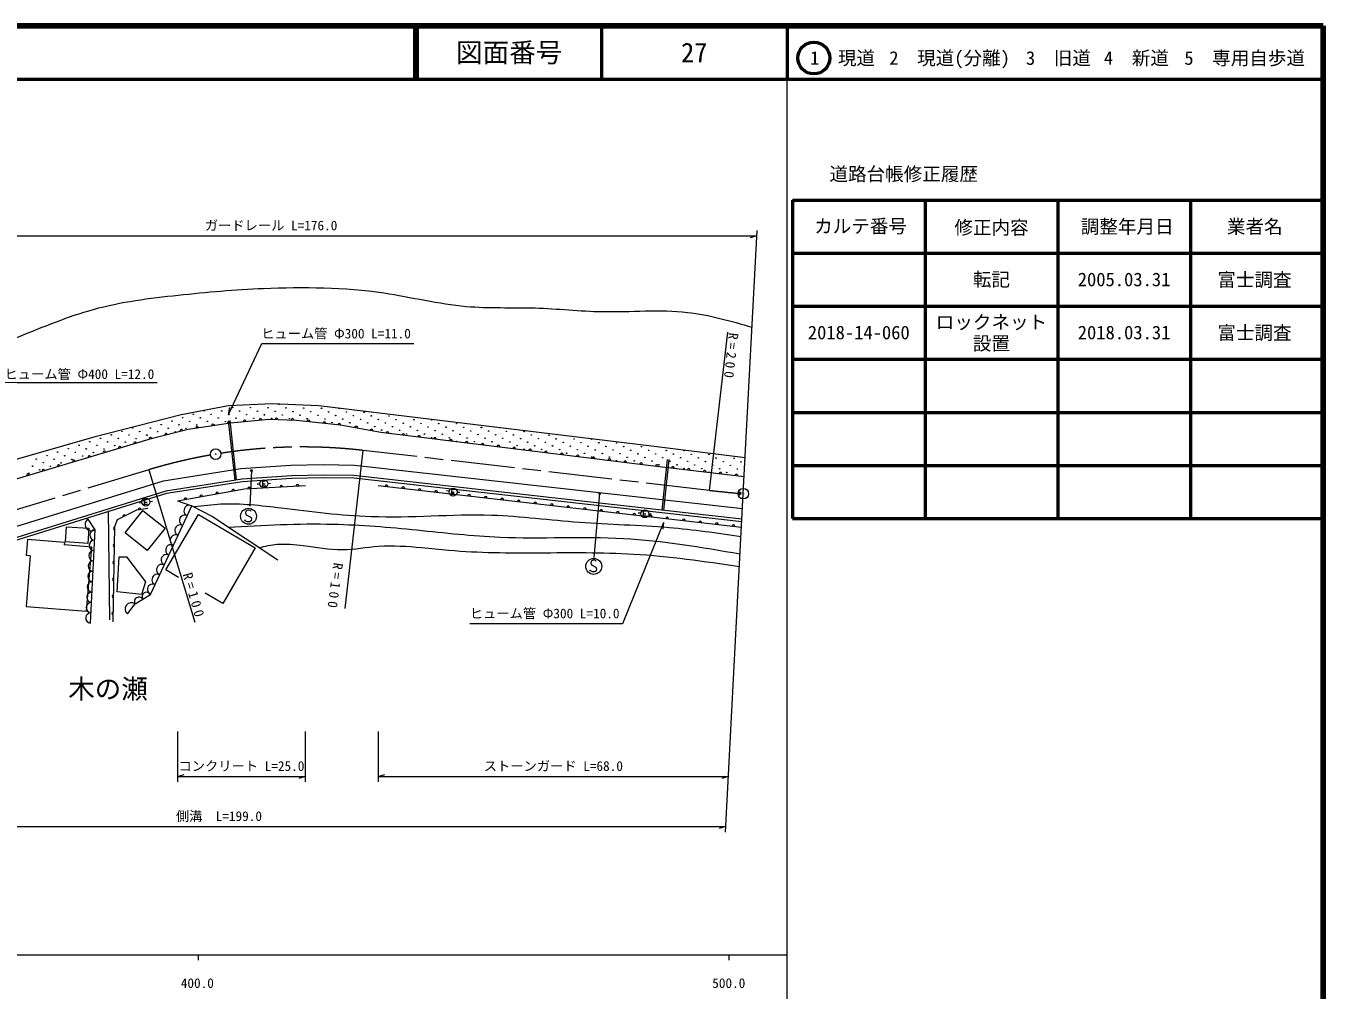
# Model space of a CAD drawing. Units: millimetres, scale not verified. Extents: x 40000 to 680000, y 20000 to 380000.
# Drawn here: x 435543 to 680000, y 198357 to 380000 of the extents above; entities that cross this region are included whole.
import ezdxf
from ezdxf.enums import TextEntityAlignment as Align

# ---------------------------------------------------------------- set-up
doc = ezdxf.new("R2010")
doc.units = ezdxf.units.MM
doc.header["$LTSCALE"] = 1000
doc.header["$PDMODE"] = 32
doc.header["$PDSIZE"] = 500
doc.linetypes.add('CHAIN', pattern=[18.5, 12, -1.5, 3.5, -1.5])
for name, color, linetype, lineweight in [('M-BGD', 7, 'Continuous', 13), ('M-BMK', 2, 'CHAIN', 13), ('M-BMK-SRVR', 3, 'Continuous', 13), ('M-STR-HTXT', 7, 'Continuous', 13), ('M-STR-STRC', 7, 'Continuous', 13), ('M-TTL', 2, 'Continuous', 140), ('M-TTL-BAND', 7, 'Continuous', 13), ('M-TTL-FRAM', 2, 'Continuous', 50), ('M-TTL-LINE', 7, 'Continuous', 50)]:
    doc.layers.add(name, color=color, linetype=linetype, lineweight=lineweight)
for name, color, linetype in [('M-BMK-HTXT', 7, 'Continuous'), ('M-OTRS', 6, 'Continuous'), ('M-TTL-TXT', 7, 'Continuous')]:
    doc.layers.add(name, color=color, linetype=linetype)
doc.styles.add('ＭＳ ゴシック', font='')
doc.styles.get('ＭＳ ゴシック').set_extended_font_data('MS Gothic')

msp = doc.modelspace()

# ---------------------------------------------------------------- linework, layer by layer
at = {"layer": 'M-BGD'}
for p, q in [((473693, 308406), (464823, 306722)), ((481948, 308817), (473693, 308406)), ((490761, 308447), (481948, 308817)), ((553414, 300850), (490761, 308447)), ((464823, 306722), (448330, 302533)), ((474943, 294439), (473737, 305612)), ((475242, 294471), (474035, 305645)), ((474122, 305244), (481350, 305901)), ((481350, 305901), (486524, 305737)), ((486524, 305737), (494831, 304833)), ((459420, 302328), (466114, 304012)), ((466114, 304012), (474122, 305244)), ((494831, 304833), (502428, 303437)), ((502428, 303437), (552787, 297277)), ((406186, 286517), (459420, 302328)), ((448330, 302533), (419336, 294197)), ((571094, 298609), (553414, 300850)), ((555438, 288779), (556456, 298340)), ((555736, 288747), (556754, 298308)), ((461481, 294328), (476060, 296625)), ((476060, 296625), (485476, 297223)), ((485476, 297223), (491549, 297372)), ((491549, 297372), (497481, 297271)), ((497481, 297271), (570595, 289099)), ((552787, 297277), (570910, 295102)), ((408601, 277932), (461481, 294328)), ((476279, 294635), (461936, 292375)), ((476334, 294137), (462049, 291887)), ((485564, 295224), (476279, 294635)), ((485586, 294725), (476334, 294137)), ((476713, 292813), (488235, 293440)), ((479649, 293700), (479150, 293665)), ((480697, 294233), (480097, 294233)), ((480097, 294233), (480097, 293333)), ((480097, 293753), (480607, 293753)), ((481145, 293806), (481644, 293841)), ((491557, 295372), (485564, 295224)), ((491559, 294871), (485586, 294725)), ((497353, 295273), (491557, 295372)), ((497321, 294774), (491559, 294871)), ((570463, 286598), (497321, 294774)), ((570490, 287098), (497353, 295273)), ((501952, 293440), (570410, 285576)), ((461936, 292375), (409178, 276017)), ((462049, 291887), (409322, 275538)), ((464093, 290540), (476713, 292813)), ((480097, 293333), (480697, 293333)), ((515308, 292333), (514818, 292431)), ((516344, 292666), (515744, 292666)), ((515744, 292666), (515744, 291766)), ((515744, 292186), (516254, 292186)), ((515744, 291766), (516344, 291766)), ((516793, 292172), (517293, 292164)), ((451334, 268122), (451099, 288658)), ((452824, 287012), (456429, 288815)), ((454215, 284503), (457585, 288724)), ((456429, 288815), (458546, 289129)), ((457415, 290173), (456923, 290086)), ((457585, 288724), (461788, 285368)), ((458454, 290784), (457854, 290784)), ((457854, 290784), (457854, 289884)), ((457854, 290304), (458364, 290304)), ((457854, 289884), (458454, 289884)), ((458899, 290388), (459396, 290444)), ((459016, 272903), (466776, 289599)), ((464093, 290540), (466776, 289599)), ((466776, 289599), (470677, 287561)), ((552478, 288590), (551878, 288590)), ((551878, 288590), (551878, 287690)), ((448591, 285053), (447258, 287091)), ((452275, 285680), (452824, 287012)), ((461897, 277504), (468035, 287980)), ((468035, 287980), (478768, 281691)), ((470677, 287561), (482984, 279409)), ((551432, 288184), (550934, 288234)), ((551878, 288110), (552388, 288110)), ((551878, 287690), (552478, 287690)), ((552927, 288075), (553427, 288052)), ((555700, 286455), (555554, 285166)), ((442998, 282779), (443181, 285626)), ((443181, 285626), (447414, 285354)), ((447414, 285354), (447231, 282507)), ((447729, 267495), (448591, 285053)), ((451961, 267730), (452275, 285680)), ((458417, 281147), (454215, 284503)), ((461788, 285368), (458417, 281147)), ((435810, 283264), (435568, 280242)), ((442779, 282705), (435810, 283264)), ((442779, 282705), (442741, 282229)), ((447934, 281813), (442741, 282229)), ((447231, 282507), (442998, 282779)), ((446966, 269739), (447934, 281813)), ((478768, 281691), (472630, 271215)), ((436333, 280180), (435568, 280242)), ((436333, 280180), (435570, 270652)), ((452745, 273374), (453137, 279958)), ((453137, 279958), (454470, 279958)), ((454470, 279958), (458075, 275255)), ((464285, 276104), (461897, 277504)), ((458075, 275255), (457291, 272903)), ((457291, 272903), (452745, 273374)), ((456116, 271100), (459016, 272903)), ((472630, 271215), (469332, 273147)), ((435570, 270652), (446966, 269739)), ((454705, 269219), (456116, 271100))]:
    msp.add_line(p, q, dxfattribs=at)
for centre, radius in [((474471, 308124), 50), ((477825, 308094), 50), ((481179, 308063), 50), ((483197, 308716), 50), ((484533, 308033), 50), ((487887, 308003), 50), ((491241, 307973), 50), ((463043, 305543), 50), ((465062, 306196), 50), ((467080, 306849), 50), ((468416, 306166), 50), ((469099, 307501), 50), ((470434, 306818), 50), ((471770, 306136), 50), ((472453, 307471), 50), ((473788, 306788), 50), ((475124, 306105), 50), ((475807, 307441), 50), ((477142, 306758), 50), ((478478, 306075), 50), ((479160, 307411), 50), ((480496, 306728), 50), ((481832, 306045), 50), ((482514, 307381), 50), ((483850, 306698), 50), ((485186, 306015), 50), ((485868, 307350), 50), ((487204, 306668), 50), ((488540, 305985), 50), ((489222, 307320), 50), ((490558, 306637), 50), ((491893, 305955), 50), ((492576, 307290), 50), ((493912, 306607), 50), ((494595, 307943), 50), ((495247, 305924), 50), ((495930, 307260), 50), ((497266, 306577), 50), ((498601, 305894), 50), ((499284, 307230), 50), ((500620, 306547), 50), ((501955, 305864), 50), ((503974, 306517), 50), ((505309, 305834), 50), ((508663, 305804), 50), ((512017, 305773), 50), ((453634, 303615), 50), ((455653, 304268), 50), ((456988, 303585), 50), ((459007, 304238), 50), ((460342, 303555), 50), ((461025, 304891), 50), ((462360, 304208), 50), ((463696, 303525), 50), ((464379, 304860), 50), ((465714, 304178), 50), ((466397, 305513), 50), ((467733, 304830), 50), ((469751, 305483), 50), ((471087, 304800), 50), ((473105, 305453), 50), ((493229, 305272), 50), ((496583, 305242), 50), ((497919, 304559), 50), ((499937, 305211), 50), ((501273, 304528), 50), ((502608, 303846), 50), ((503291, 305181), 50), ((504626, 304498), 50), ((505962, 303815), 50), ((506645, 305151), 50), ((507298, 303133), 50), ((507980, 304468), 50), ((509316, 303785), 50), ((509999, 305121), 50), ((510652, 303102), 50), ((511334, 304438), 50), ((512670, 303755), 50), ((513353, 305091), 50), ((514688, 304408), 50), ((516024, 303725), 50), ((516707, 305060), 50), ((518042, 304378), 50), ((519378, 303695), 50), ((521396, 304347), 50), ((522732, 303665), 50), ((524750, 304317), 50), ((526086, 303634), 50), ((529440, 303604), 50), ((445560, 301005), 50), ((447579, 301657), 50), ((448914, 300974), 50), ((449597, 302310), 50), ((450933, 301627), 50), ((451616, 302963), 50), ((452268, 300944), 50), ((452951, 302280), 50), ((454287, 301597), 50), ((454970, 302933), 50), ((456305, 302250), 50), ((458324, 302902), 50), ((511987, 302420), 50), ((514006, 303072), 50), ((515341, 302389), 50), ((516677, 301706), 50), ((517360, 303042), 50), ((518695, 302359), 50), ((520031, 301676), 50), ((520713, 303012), 50), ((522049, 302329), 50), ((523385, 301646), 50), ((524067, 302982), 50), ((524720, 300963), 50), ((525403, 302299), 50), ((526739, 301616), 50), ((527421, 302952), 50), ((528074, 300933), 50), ((528757, 302269), 50), ((530093, 301586), 50), ((530775, 302921), 50), ((531428, 300903), 50), ((532111, 302238), 50), ((533446, 301556), 50), ((534129, 302891), 50), ((534782, 300873), 50), ((535465, 302208), 50), ((536800, 301525), 50), ((538136, 300843), 50), ((538819, 302178), 50), ((540154, 301495), 50), ((541490, 300812), 50), ((542173, 302148), 50), ((543508, 301465), 50), ((544844, 300782), 50), ((546862, 301435), 50), ((548198, 300752), 50), ((551552, 300722), 50), ((437487, 298394), 50), ((439505, 299047), 50), ((440841, 298364), 50), ((441524, 299699), 50), ((442859, 299016), 50), ((443542, 300352), 50), ((444195, 298334), 50), ((444878, 299669), 50), ((446213, 298986), 50), ((446896, 300322), 50), ((448232, 299639), 50), ((450250, 300292), 50), ((529410, 300250), 50), ((532764, 300220), 50), ((536118, 300190), 50), ((537453, 299507), 50), ((539472, 300160), 50), ((540807, 299477), 50), ((542143, 298794), 50), ((542826, 300130), 50), ((544161, 299447), 50), ((545497, 298764), 50), ((546179, 300099), 50), ((547515, 299416), 50), ((548851, 298734), 50), ((549533, 300069), 50), ((550869, 299386), 50), ((552205, 298703), 50), ((552887, 300039), 50), ((554223, 299356), 50), ((555559, 298673), 50), ((556241, 300009), 50), ((557577, 299326), 50), ((558912, 298643), 50), ((559595, 299979), 50), ((560931, 299296), 50), ((562266, 298613), 50), ((564285, 299266), 50), ((565620, 298583), 50), ((568974, 298553), 50), ((436804, 297058), 50), ((438140, 296375), 50), ((438822, 297711), 50), ((440158, 297028), 50), ((442176, 297681), 50), ((546832, 298081), 50), ((550186, 298051), 50), ((553540, 298021), 50), ((554876, 297338), 50), ((556894, 297990), 50), ((558230, 297308), 50), ((559565, 296625), 50), ((560248, 297960), 50), ((561584, 297277), 50), ((562919, 296595), 50), ((563602, 297930), 50), ((564255, 295912), 50), ((564938, 297247), 50), ((566273, 296564), 50), ((566956, 297900), 50), ((567609, 295881), 50), ((568292, 297217), 50), ((569627, 296534), 50), ((570310, 297870), 50), ((436121, 295723), 50), ((480397, 293753), 750), ((458154, 290304), 750), ((516044, 292186), 750), ((552178, 288110), 750)]:
    msp.add_circle(centre, radius, dxfattribs=at)
for centre, radius, start, end in [((476765, 305484), 250, 5.19443, 185.19443), ((479763, 305757), 250, 5.19443, 185.19443), ((482767, 305856), 250, 358.1817, 178.1817), ((485777, 305760), 250, 358.1817, 178.1817), ((488774, 305492), 250, 353.79228, 173.79228), ((461945, 302963), 250, 14.11892, 194.11892), ((464865, 303697), 250, 14.11892, 194.11892), ((467817, 304274), 250, 8.74616, 188.74616), ((470793, 304732), 250, 8.74616, 188.74616), ((473769, 305189), 250, 8.74616, 188.74616), ((491768, 305166), 250, 353.79228, 173.79228), ((494582, 304860), 250, 353.79228, 173.79228), ((497723, 304301), 250, 349.58617, 169.58617), ((500685, 303757), 250, 349.58617, 169.58617), ((503657, 303286), 250, 353.02604, 173.02604), ((506646, 302921), 250, 353.02604, 173.02604), ((453256, 300497), 250, 16.54186, 196.54186), ((456143, 301355), 250, 16.54186, 196.54186), ((459029, 302212), 250, 16.54186, 196.54186), ((509635, 302555), 250, 353.02604, 173.02604), ((512624, 302190), 250, 353.02604, 173.02604), ((515612, 301824), 250, 353.02604, 173.02604), ((518601, 301458), 250, 353.02604, 173.02604), ((521590, 301093), 250, 353.02604, 173.02604), ((524579, 300727), 250, 353.02604, 173.02604), ((447483, 298783), 250, 16.54186, 196.54186), ((450370, 299640), 250, 16.54186, 196.54186), ((527567, 300362), 250, 353.02604, 173.02604), ((530556, 299996), 250, 353.02604, 173.02604), ((533545, 299630), 250, 353.02604, 173.02604), ((536534, 299265), 250, 353.02604, 173.02604), ((539523, 298899), 250, 353.02604, 173.02604), ((542511, 298534), 250, 353.02604, 173.02604), ((545500, 298168), 250, 353.02604, 173.02604), ((438824, 296211), 250, 16.54186, 196.54186), ((441710, 297068), 250, 16.54186, 196.54186), ((444597, 297925), 250, 16.54186, 196.54186), ((548489, 297803), 250, 353.02604, 173.02604), ((551478, 297437), 250, 353.02604, 173.02604), ((554467, 297075), 250, 353.15619, 173.15619), ((557456, 296716), 250, 353.15619, 173.15619), ((560446, 296358), 250, 353.15619, 173.15619), ((563436, 295999), 250, 353.15619, 173.15619), ((566425, 295640), 250, 353.15619, 173.15619), ((435938, 295354), 250, 16.54186, 196.54186), ((483674, 293191), 250, 3.11506, 183.11506), ((486715, 293357), 250, 3.11506, 183.11506), ((503508, 293261), 250, 353.44703, 173.44703), ((569415, 295281), 250, 353.15619, 173.15619), ((465592, 290809), 250, 10.21087, 190.21087), ((468589, 291349), 250, 10.21087, 190.21087), ((471586, 291889), 250, 10.21087, 190.21087), ((474583, 292429), 250, 10.21087, 190.21087), ((477593, 292860), 250, 3.11506, 183.11506), ((480633, 293026), 250, 3.11506, 183.11506), ((506620, 292904), 250, 353.44703, 173.44703), ((509732, 292546), 250, 353.44703, 173.44703), ((512843, 292189), 250, 353.44703, 173.44703), ((515955, 291831), 250, 353.44703, 173.44703), ((519067, 291474), 250, 353.44703, 173.44703), ((522178, 291116), 250, 353.44703, 173.44703), ((525290, 290759), 250, 353.44703, 173.44703), ((456965, 288894), 250, 8.42697, 188.42697), ((466345, 288671), 1023, 65.07153, 245.07153), ((528402, 290401), 250, 353.44703, 173.44703), ((531513, 290044), 250, 353.44703, 173.44703), ((534625, 289686), 250, 353.44703, 173.44703), ((537737, 289329), 250, 353.44703, 173.44703), ((540849, 288972), 250, 353.44703, 173.44703), ((543960, 288614), 250, 353.44703, 173.44703), ((547072, 288257), 250, 353.44703, 173.44703), ((447925, 286072), 1218, 123.17851, 303.17851), ((454056, 287628), 250, 26.56505, 206.56505), ((465483, 286816), 1023, 65.07153, 245.07153), ((550184, 287899), 250, 353.44703, 173.44703), ((553295, 287542), 250, 353.44703, 173.44703), ((556407, 287184), 250, 353.44703, 173.44703), ((559519, 286827), 250, 353.44703, 173.44703), ((562630, 286469), 250, 353.44703, 173.44703), ((565742, 286112), 250, 353.44703, 173.44703), ((448543, 284077), 977, 87.18863, 267.18863), ((452268, 285303), 250, 88.9993, 268.9993), ((463758, 283106), 1023, 65.07153, 245.07153), ((464620, 284961), 1023, 65.07153, 245.07153), ((568854, 285755), 250, 353.44703, 173.44703), ((448351, 280176), 977, 87.18863, 267.18863), ((448447, 282126), 977, 87.18863, 267.18863), ((452213, 282108), 250, 88.9993, 268.9993), ((462896, 281251), 1023, 65.07153, 245.07153), ((448256, 278225), 977, 87.18863, 267.18863), ((452157, 278913), 250, 88.9993, 268.9993), ((462034, 279396), 1023, 65.07153, 245.07153), ((448160, 276274), 977, 87.18863, 267.18863), ((460309, 275686), 1023, 65.07153, 245.07153), ((461171, 277541), 1023, 65.07153, 245.07153), ((448064, 274323), 977, 87.18863, 267.18863), ((452101, 275718), 250, 88.9993, 268.9993), ((459447, 273831), 1023, 65.07153, 245.07153), ((447872, 270421), 977, 87.18863, 267.18863), ((447968, 272372), 977, 87.18863, 267.18863), ((452045, 272523), 250, 88.9993, 268.9993), ((456841, 271551), 854, 31.86598, 211.86598), ((458291, 272453), 854, 31.86598, 211.86598), ((447777, 268470), 977, 87.18863, 267.18863), ((451989, 269328), 250, 88.9993, 268.9993), ((455410, 270160), 1176, 53.1301, 233.1301)]:
    msp.add_arc(centre, radius, start, end, dxfattribs=at)
for points, knots in [([(291221, 318424), (294532, 319384), (297843, 320345), (301093, 320257), (305803, 320130), (310384, 317801), (315057, 316167), (324044, 313023), (333366, 312449), (342701, 311795), (357059, 310422), (371444, 309838), (385859, 310525), (393453, 310914), (401042, 311602), (408426, 313205), (417179, 315064), (425673, 318040), (434028, 321385), (438744, 323275), (443416, 325259), (448273, 326604), (453444, 328045), (458835, 328694), (464211, 329284), (469571, 329866), (474918, 330343), (480290, 330553), (487876, 330845), (495499, 330802), (502998, 329707), (508185, 328921), (513309, 327633), (518512, 327168), (522809, 326786), (527158, 326991), (531488, 326886), (535724, 326732), (539937, 326254), (544182, 326181), (549542, 326089), (554953, 326643), (560234, 326040), (564337, 325571), (568362, 324403), (572386, 323235)], [0, 0, 0, 0, 1, 1, 1, 2, 2, 2, 3, 3, 3, 4, 4, 4, 5, 5, 5, 6, 6, 6, 7, 7, 7, 8, 8, 8, 9, 9, 9, 10, 10, 10, 11, 11, 11, 12, 12, 12, 13, 13, 13, 14, 14, 14, 15, 15, 15, 15]), ([(467231, 289444), (468904, 289649), (470577, 289854), (472252, 289934), (476043, 290116), (479849, 289663), (483642, 289199), (489285, 288509), (494901, 287796), (500544, 287607), (508119, 287293), (515741, 288081), (523324, 287852), (528843, 287654), (534340, 286916), (539858, 286505), (545489, 286085), (551141, 286006), (556759, 285525), (561294, 285137), (565806, 284487), (570318, 283836)], [0, 0, 0, 0, 1, 1, 1, 2, 2, 2, 3, 3, 3, 4, 4, 4, 5, 5, 5, 6, 6, 6, 7, 7, 7, 7]), ([(473648, 285593), (480248, 285944), (486848, 286294), (493440, 286137), (498713, 286012), (503981, 285563), (509239, 285035), (514464, 284511), (519679, 283909), (524916, 283688), (532662, 283361), (540456, 283869), (548186, 283443), (555544, 283038), (562845, 281787), (570145, 280536)], [0, 0, 0, 0, 1, 1, 1, 2, 2, 2, 3, 3, 3, 4, 4, 4, 5, 5, 5, 5]), ([(479481, 281730), (480619, 281985), (481757, 282241), (482907, 282341), (484528, 282481), (486172, 282313), (487806, 282096), (490268, 281769), (492708, 281331), (495155, 281361), (497437, 281366), (499721, 281811), (502013, 281973), (504705, 282155), (507408, 281977), (510097, 281728), (511814, 281580), (513526, 281385), (515241, 281238), (520893, 280722), (526579, 280715), (532264, 280749), (538193, 280783), (544122, 280861), (550023, 280504), (556713, 280098), (563367, 279132), (570021, 278166)], [0, 0, 0, 0, 1, 1, 1, 2, 2, 2, 3, 3, 3, 4, 4, 4, 5, 5, 5, 6, 6, 6, 7, 7, 7, 8, 8, 8, 9, 9, 9, 9])]:
    msp.add_open_spline(points, degree=3, knots=knots, dxfattribs=at)
at = {"layer": 'M-BMK'}
for p, q in [((564370, 292505), (499121, 300019)), ((458706, 296386), (393427, 276625))]:
    msp.add_line(p, q, dxfattribs=at)
for centre, radius, start, end in [((487680, 200676), 100000, 99.99585, 106.84229), ((487680, 200676), 100000, 83.43066, 98.85504), ((587251, 491192), 200000, 263.43068, 264.9821)]:
    msp.add_arc(centre, radius, start, end, dxfattribs=at)
at = {"layer": 'M-BMK-SRVR'}
for p, q in [((570740, 291875), (573342, 341455)), ((567393, 228088), (570740, 291875))]:
    msp.add_line(p, q, dxfattribs=at)
for centre, radius in [((471302, 299325), 1000), ((471302, 299325), 40), ((570740, 291875), 1000), ((570740, 291875), 40)]:
    msp.add_circle(centre, radius, dxfattribs=at)
at = {"layer": 'M-OTRS'}
msp.add_point((570010, 291931), dxfattribs=at)
at = {"layer": 'M-STR-HTXT'}
for p, q in [((399399, 340442), (573289, 340442)), ((573289, 340442), (572039, 340092)), ((564370, 292505), (567802, 322308)), ((473741, 306823), (479998, 320164)), ((479998, 320164), (508615, 320164)), ((431633, 312825), (460259, 312825)), ((473741, 306823), (473955, 308103)), ((495689, 270216), (499121, 300019)), ((458706, 296386), (467399, 267673)), ((555700, 286455), (547942, 267348)), ((547942, 267348), (519192, 267348)), ((464093, 247100), (464093, 237596)), ((488235, 237596), (488235, 247100)), ((501952, 247100), (501952, 237596)), ((464093, 238596), (465343, 238946)), ((464093, 238596), (488235, 238596)), ((488235, 238596), (486985, 238246)), ((501952, 238596), (503202, 238946)), ((501952, 238596), (567944, 238596)), ((567944, 238596), (566694, 238246)), ((376504, 229154), (567449, 229154)), ((567449, 229154), (566199, 228804))]:
    msp.add_line(p, q, dxfattribs=at)
at = {"layer": 'M-STR-STRC'}
for p, q in [((478062, 296235), (477708, 289504)), ((542658, 279845), (543676, 291900)), ((477006, 288577), (476946, 288217)), ((477366, 288757), (477006, 288577)), ((477606, 288757), (477366, 288757)), ((477846, 288697), (477606, 288757)), ((477966, 288577), (477846, 288697)), ((476886, 286777), (476766, 286957)), ((477246, 286597), (476886, 286777)), ((476946, 288217), (477066, 287917)), ((477066, 287917), (477906, 287437)), ((477666, 286597), (477246, 286597)), ((477966, 286777), (477666, 286597)), ((477906, 287437), (478026, 287137)), ((478026, 287137), (477966, 286777)), ((542067, 279140), (542007, 278780)), ((542007, 278780), (542127, 278480)), ((542427, 279320), (542067, 279140)), ((542667, 279320), (542427, 279320)), ((542907, 279260), (542667, 279320)), ((543027, 279140), (542907, 279260)), ((541947, 277340), (541827, 277520)), ((542307, 277160), (541947, 277340)), ((542127, 278480), (542967, 278000)), ((542727, 277160), (542307, 277160)), ((543027, 277340), (542727, 277160)), ((542967, 278000), (543087, 277700)), ((543087, 277700), (543027, 277340))]:
    msp.add_line(p, q, dxfattribs=at)
for centre, radius in [((478062, 296235), 150), ((478062, 296235), 90), ((478062, 296235), 30), ((543676, 291900), 150), ((543676, 291900), 90), ((543676, 291900), 30), ((477486, 287617), 1500), ((542547, 278180), 1500)]:
    msp.add_circle(centre, radius, dxfattribs=at)
at = {"layer": 'M-TTL'}
for p, q in [((680000, 380000), (40000, 380000)), ((680000, 20000), (680000, 380000))]:
    msp.add_line(p, q, dxfattribs=at)
at = {"layer": 'M-TTL-BAND'}
for p, q in [((579000, 20000), (579000, 370000)), ((40000, 205000), (579000, 205000)), ((468000, 205000), (468000, 204000)), ((568000, 205000), (568000, 204000))]:
    msp.add_line(p, q, dxfattribs=at)
at = {"layer": 'M-TTL-FRAM'}
for p, q in [((580000, 347197), (580000, 287197)), ((580000, 347197), (680000, 347197)), ((580000, 287197), (680000, 287197))]:
    msp.add_line(p, q, dxfattribs=at)
at = {"layer": 'M-TTL-LINE'}
for p, q in [((508747, 380000), (508747, 370000)), ((509247, 380000), (509247, 370000)), ((543997, 380000), (543997, 370000)), ((579000, 380000), (579000, 370000)), ((40000, 370000), (680000, 370000)), ((605000, 347197), (605000, 287197)), ((630000, 347197), (630000, 287197)), ((655000, 347197), (655000, 287197)), ((580000, 337197), (680000, 337197)), ((580000, 327197), (680000, 327197)), ((580000, 317197), (680000, 317197)), ((580000, 307197), (680000, 307197)), ((580000, 297197), (680000, 297197))]:
    msp.add_line(p, q, dxfattribs=at)
msp.add_circle((584031, 373958), 3000, dxfattribs=at)

# ---------------------------------------------------------------- texts
at = {"layer": 'M-BMK-HTXT', "style": 'ＭＳ ゴシック'}
msp.add_text('木の瀬', height=3666, dxfattribs=at).set_placement((443503, 252169), align=Align.BOTTOM_LEFT)
at = {"layer": 'M-STR-HTXT', "style": 'ＭＳ ゴシック'}
for s, p in [('ガードレール L=176.0', (469254, 340942)), ('ヒューム管 Φ300 L=11.0', (479865, 320578)), ('ヒューム管 Φ400 L=12.0', (431509, 312939)), ('ヒューム管 Φ300 L=10.0', (519192, 267848)), ('コンクリート L=25.0', (464289, 239096)), ('ストーンガード L=68.0', (521823, 239096)), ('側溝\u3000L=199.0', (463802, 229654))]:
    msp.add_text(s, height=1833, dxfattribs=at).set_placement(p, align=Align.BOTTOM_LEFT)
at = {"layer": 'M-STR-HTXT', "char_height": 1833, "attachment_point": 7, "style": 'ＭＳ ゴシック'}
for s, insert, rotation in [('\\T1.46;R=200', (567982, 322279), 263.8), ('\\T1.46;R=100', (493477, 278960), 262.4), ('\\T1.46;R=100', (465034, 276675), 286.2)]:
    msp.add_mtext(s, dxfattribs=dict(at, insert=insert, rotation=rotation))
at = {"layer": 'M-TTL-BAND', "style": 'ＭＳ ゴシック'}
for s, p in [('400.0', (467844, 198195)), ('500.0', (568000, 198195))]:
    msp.add_text(s, height=1833, dxfattribs=at).set_placement(p, align=Align.BOTTOM_CENTER)
at = {"layer": 'M-TTL-TXT', "style": 'ＭＳ ゴシック'}
for s, height, p in [('図面番号', 3666, (526622, 375000)), ('27', 3666, (561497, 375000)), ('1\u3000現道', 2566, (589448, 373958)), ('2\u3000現道(分離)', 2566, (609619, 373958)), ('3\u3000旧道', 2566, (630121, 373958)), ('4\u3000新道', 2566, (644824, 373958)), ('5\u3000専用自歩道', 2566, (665228, 373958)), ('道路台帳修正履歴', 2566, (600968, 352113)), ('カルテ番号', 2566, (592839, 342277)), ('修正内容', 2566, (617509, 342023)), ('調整年月日', 2566, (643089, 342197)), ('業者名', 2566, (667134, 342197)), ('転記', 2566, (617500, 332245)), ('2005.03.31', 2566, (642500, 332245)), ('富士調査', 2566, (667077, 332189)), ('ロックネット', 2566, (617500, 324198)), ('2018-14-060', 2566, (592500, 322245)), ('2018.03.31', 2566, (642500, 322245)), ('富士調査', 2566, (667077, 322189)), ('設置', 2566, (617500, 320184))]:
    msp.add_text(s, height=height, dxfattribs=at).set_placement(p, align=Align.MIDDLE_CENTER)

doc.saveas('drawing.dxf')
